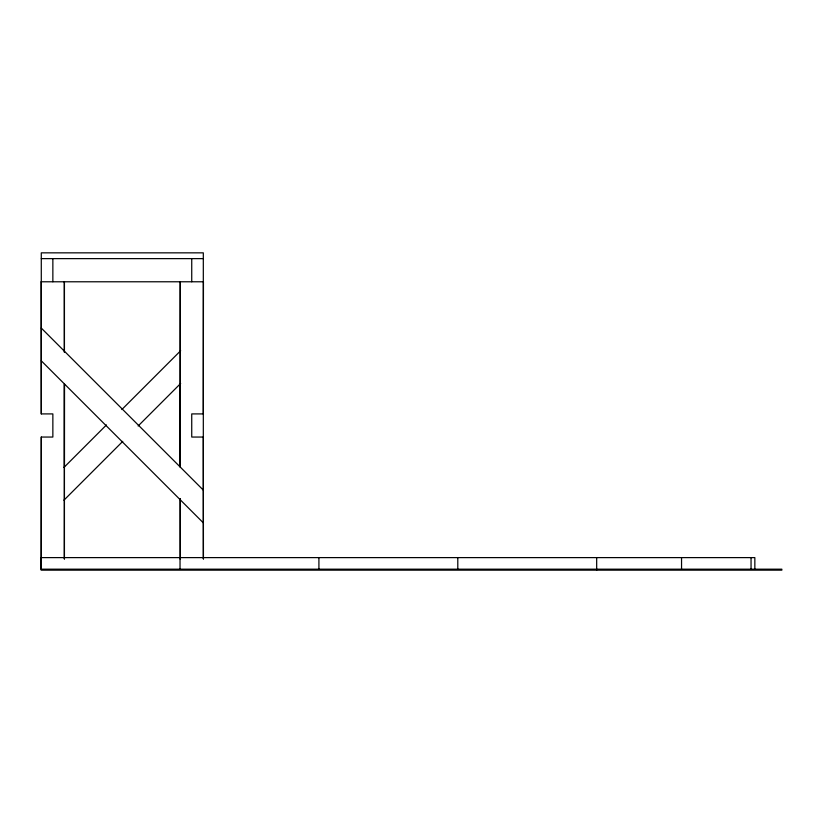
<?xml version="1.0" encoding="UTF-8"?>
<svg xmlns="http://www.w3.org/2000/svg" width="823" height="823" viewBox="0 0 823 823"><rect width="100%" height="100%" fill="white"/><g stroke="black" fill="none" stroke-linecap="round" stroke-linejoin="round"><path stroke-width="1.23" d="M41.15 281.775L41.284 413.907L52.857 413.907L52.857 437.054L41.284 437.054L41.15 569.187L781.85 569.187L781.85 570.154L41.15 570.154L41.15 557.613L754.845 557.613L754.845 569.187M64.307 558.971L64.431 384.012L64.431 466.96M180.165 466.96L180.299 281.775M63.916 467.474L106.455 424.925M121.845 409.545L180.679 350.701M63.916 500.209L122.75 441.375M138.141 425.985L180.679 383.436M41.284 258.628L203.312 258.628M41.284 281.785L203.446 281.775L203.312 413.907L191.738 413.907L191.738 437.054L203.312 437.054L203.435 558.93M41.284 328.079L203.312 490.107M41.284 360.813L203.312 522.842M180.165 384.012L180.227 467.022M180.247 498.944L180.288 558.971M64.297 281.775L64.348 352.018M751.049 557.613L751.049 569.187M681.547 557.613L681.547 569.187M596.675 557.613L596.675 570.154M457.794 557.613L457.794 569.187M318.913 557.613L318.913 569.187M203.312 558.93L203.312 252.846L41.284 252.846L41.284 413.907M191.738 258.628L191.738 281.775M180.165 281.775L180.165 466.538M180.165 498.615L180.165 558.92M180.031 557.613L180.031 569.187M64.431 281.785L64.431 352.347M64.431 384.423L64.431 558.92M52.857 258.628L52.857 281.775M41.284 437.054L41.284 569.187"/></g></svg>
